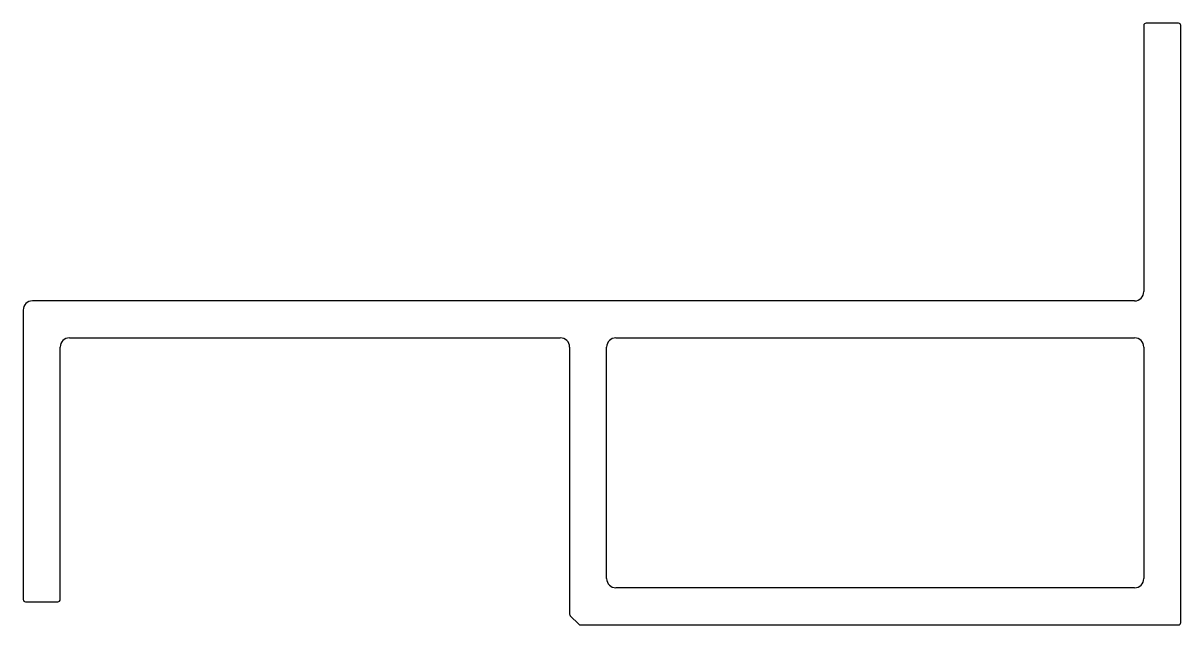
# Model space of a CAD drawing. Extents: x 1482 to 1732, y 2326 to 2456.
import ezdxf

# ---------------------------------------------------------------- set-up
doc = ezdxf.new("R2010")
doc.units = 0
doc.layers.get('0').update_dxf_attribs({"linetype": 'CONTINUOUS'})

msp = doc.modelspace()

# ---------------------------------------------------------------- linework, layer by layer
for p, q in [((1723.83, 2455.33), (1723.83, 2397.83)), ((1731.33, 2455.83), (1724.33, 2455.83)), ((1731.83, 2326.33), (1731.83, 2455.33)), ((1721.83, 2395.83), (1483.83, 2395.83)), ((1481.83, 2393.83), (1481.83, 2331.33)), ((1491.83, 2387.83), (1597.83, 2387.83)), ((1609.83, 2387.83), (1721.83, 2387.83)), ((1489.83, 2331.33), (1489.83, 2385.83)), ((1599.83, 2385.83), (1599.83, 2328.16)), ((1607.83, 2335.83), (1607.83, 2385.83)), ((1723.83, 2385.83), (1723.83, 2335.83)), ((1721.83, 2333.83), (1609.83, 2333.83)), ((1482.33, 2330.83), (1489.33, 2330.83)), ((1599.98, 2327.81), (1601.8, 2325.98)), ((1602.16, 2325.83), (1731.33, 2325.83))]:
    msp.add_line(p, q)
for centre, radius, start, end in [((1724.33, 2455.33), 0.5, 90, 180), ((1731.33, 2455.33), 0.5, 0, 90), ((1721.83, 2397.83), 2, 270, 360), ((1483.83, 2393.83), 2, 90, 180), ((1491.83, 2385.83), 2, 90, 180), ((1597.83, 2385.83), 2, 360, 90), ((1609.83, 2385.83), 2, 90, 180), ((1721.83, 2385.83), 2, 0, 90), ((1609.83, 2335.83), 2, 180, 270), ((1721.83, 2335.83), 2, 270, 360), ((1482.33, 2331.33), 0.5, 180, 270), ((1489.33, 2331.33), 0.5, 270, 0), ((1600.33, 2328.16), 0.5, 180, 225.0033), ((1602.16, 2326.33), 0.5, 225.0033, 270), ((1731.33, 2326.33), 0.5, 270, 0)]:
    msp.add_arc(centre, radius, start, end)

doc.saveas('drawing.dxf')
